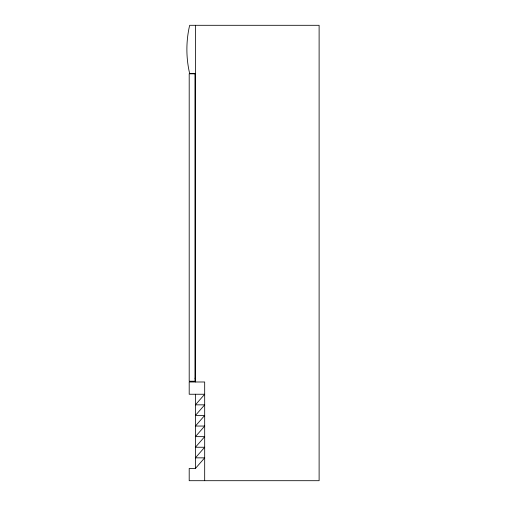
<?xml version="1.0" encoding="UTF-8"?>
<svg xmlns="http://www.w3.org/2000/svg" width="506" height="506" viewBox="0 0 506 506"><rect width="100%" height="100%" fill="white"/><g stroke="black" fill="none" stroke-linecap="round" stroke-linejoin="round"><path stroke-width="0.76" d="M195.436 73.585L189.661 73.585A106.456 106.456 0 0 1 189.661 25.3L319.115 25.3L319.115 480.7L189.2 480.7L189.2 468.448L195.436 468.448L204.683 457.848L195.436 457.848L204.683 447.247L195.436 447.247L204.683 436.646L195.436 436.646L204.683 426.046L195.436 426.046L204.683 415.445L195.436 415.445L204.683 404.844L195.436 404.844L204.683 394.244L189.2 394.244L189.2 381.992L204.683 381.992L204.683 480.7M194.974 378.229L195.436 378.229M195.436 25.3L195.436 381.992M195.436 394.244L195.436 468.448M194.974 73.819L189.2 73.819L189.2 381.233L194.974 381.233L194.974 73.819"/></g></svg>
